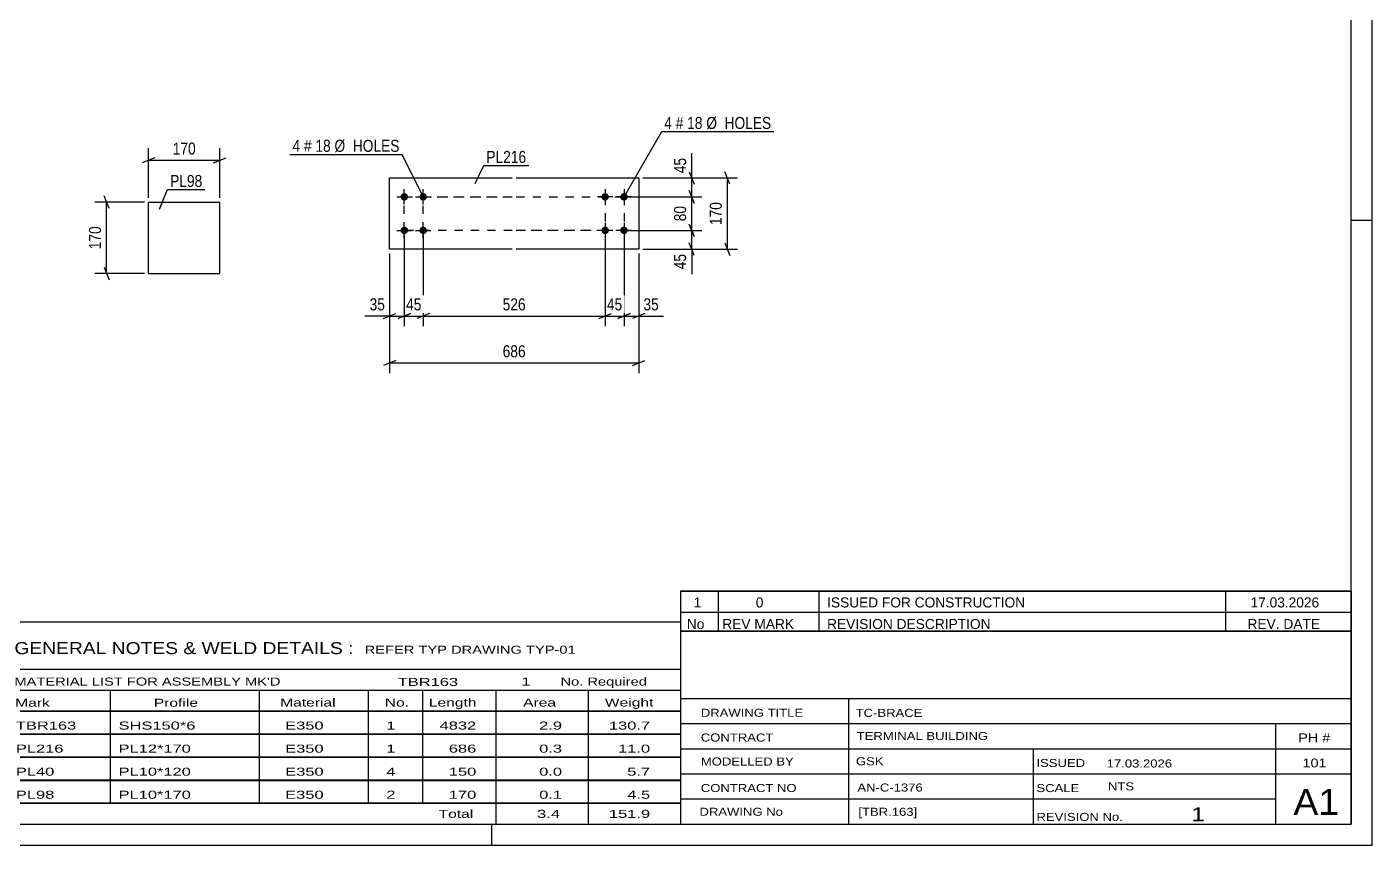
# Model space of a CAD drawing. Header units: millimetres. Extents: x 0 to 594, y 0 to 420.
# Drawn here: x 273.1 to 594, y 0 to 195.2 of the extents above; entities that cross this region are included whole.
import ezdxf

# ---------------------------------------------------------------- set-up
doc = ezdxf.new("R2010")
doc.units = ezdxf.units.MM
doc.linetypes.add('DXK_LINE_DOT2', pattern=[3.9198, 1.9599, -1.9599])
doc.styles.add('Arial Narrow', font='ARIALN.TTF', dxfattribs={"height": 0.2})

# ---------------------------------------------------------------- blocks, each defined once
blk = doc.blocks.new('Unknown-580610145-1130')
at = {"color": 5, "linetype": 'Continuous'}
for p, q in [((594, 0), (594, 420)), ((589, 5), (589, 415)), ((594, 149), (589, 149)), ((5, 5), (589, 5)), ((384, 0), (384, 5)), ((0, 0), (594, 0))]:
    blk.add_line(p, q, dxfattribs=at)
blk = doc.blocks.new('Part-580610145-3548 - 3547')
at = {"color": 2, "linetype": 'Continuous'}
for p, q in [((359.66, 142.15), (359.66, 159.15)), ((359.66, 159.15), (388.86, 159.15)), ((389.86, 159.15), (419.06, 159.15)), ((419.06, 159.15), (419.06, 142.15)), ((388.86, 142.15), (359.66, 142.15)), ((419.06, 142.15), (389.86, 142.15))]:
    blk.add_line(p, q, dxfattribs=at)
blk = doc.blocks.new('Bolt-580610145-3549 - 3547')
at = {"linetype": 'Continuous'}
for points in [[(411.06, 153.75, -1), (411.06, 155.55, -1)], [(415.56, 153.75, -1), (415.56, 155.55, -1)], [(411.06, 145.75, -1), (411.06, 147.55, -1)], [(415.56, 145.75, -1), (415.56, 147.55, -1)]]:
    blk.add_hatch(color=1, dxfattribs=at).paths.add_polyline_path(points)
at = {"color": 1, "linetype": 'Continuous'}
for p, q in [((412.86, 154.65), (409.26, 154.65)), ((411.06, 156.45), (411.06, 152.85)), ((417.36, 154.65), (413.76, 154.65)), ((415.56, 156.45), (415.56, 152.85)), ((411.06, 148.45), (411.06, 144.85)), ((415.56, 148.45), (415.56, 144.85)), ((412.86, 146.65), (409.26, 146.65)), ((417.36, 146.65), (413.76, 146.65))]:
    blk.add_line(p, q, dxfattribs=at)
blk = doc.blocks.new('Bolt-580610145-3550 - 3547')
at = {"linetype": 'Continuous'}
for points in [[(363.16, 155.55, -1), (363.16, 153.75, -1)], [(367.66, 155.55, -1), (367.66, 153.75, -1)], [(363.16, 147.55, -1), (363.16, 145.75, -1)], [(367.66, 147.55, -1), (367.66, 145.75, -1)]]:
    blk.add_hatch(color=1, dxfattribs=at).paths.add_polyline_path(points)
at = {"color": 1, "linetype": 'Continuous'}
for p, q in [((361.36, 154.65), (364.96, 154.65)), ((363.16, 152.85), (363.16, 156.45)), ((365.86, 154.65), (369.46, 154.65)), ((367.66, 152.85), (367.66, 156.45)), ((363.16, 144.85), (363.16, 148.45)), ((367.66, 144.85), (367.66, 148.45)), ((361.36, 146.65), (364.96, 146.65)), ((365.86, 146.65), (369.46, 146.65))]:
    blk.add_line(p, q, dxfattribs=at)
blk = doc.blocks.new('Part-580610145-2404 - 2398')
at = {"color": 2, "linetype": 'Continuous'}
for p, q in [((302.16, 136.38), (302.16, 153.38)), ((302.16, 153.38), (319.16, 153.38)), ((319.16, 136.38), (319.16, 153.38)), ((302.16, 136.38), (319.16, 136.38))]:
    blk.add_line(p, q, dxfattribs=at)
blk = doc.blocks.new('Rectangle-580610145-3723 - 3547')
at = {"color": 1, "linetype": 'DXK_LINE_DOT2'}
for p, q in [((363.16, 154.65), (388.86, 154.65)), ((363.16, 146.65), (363.16, 154.65)), ((389.86, 154.65), (415.56, 154.65)), ((415.56, 154.65), (415.56, 146.65)), ((388.86, 146.65), (363.16, 146.65)), ((415.56, 146.65), (389.86, 146.65))]:
    blk.add_line(p, q, dxfattribs=at)
blk = doc.blocks.new('Rectangle-580610145-3733 - 3547')
at = {"color": 1, "linetype": 'DXK_LINE_DOT2'}
for p, q in [((367.66, 154.65), (388.86, 154.65)), ((367.66, 146.65), (367.66, 154.65)), ((389.86, 154.65), (411.06, 154.65)), ((411.06, 154.65), (411.06, 146.65)), ((388.86, 146.65), (367.66, 146.65)), ((411.06, 146.65), (389.86, 146.65))]:
    blk.add_line(p, q, dxfattribs=at)
blk = doc.blocks.new('StraightDimension-580610145-3595 - 3547')
at = {"color": 7, "linetype": 'Continuous'}
for p, q in [((440.83, 157.65), (439.63, 160.65)), ((420.06, 159.15), (442.63, 159.15)), ((440.23, 142.15), (440.23, 159.15)), ((420.06, 142.15), (442.63, 142.15)), ((439.63, 143.65), (440.83, 140.65))]:
    blk.add_line(p, q, dxfattribs=at)
at = {"color": 0}
blk.add_wipeout([(439.48, 153.99), (435.28, 153.99), (435.28, 147.31), (439.48, 147.31)], dxfattribs=at)
at = {"color": 3, "style": 'Arial Narrow'}
blk.add_text('170', height=2.863, rotation=90.0002, dxfattribs=at).set_placement((438.88, 147.91))
blk = doc.blocks.new('StraightDimension-580610145-3555 - 3547')
at = {"color": 7, "linetype": 'Continuous'}
for p, q in [((415.56, 145.65), (415.56, 123.82)), ((419.06, 141.15), (419.06, 123.82)), ((414.06, 125.62), (417.06, 126.82)), ((415.56, 126.22), (419.06, 126.22)), ((420.56, 126.82), (417.56, 125.62))]:
    blk.add_line(p, q, dxfattribs=at)
at = {"color": 0}
blk.add_wipeout([(424.44, 126.97), (424.44, 131.17), (419.59, 131.17), (419.59, 126.97)], dxfattribs=at)
at = {"color": 7, "linetype": 'Continuous'}
blk.add_line((419.06, 126.22), (424.97, 126.22), dxfattribs=at)
blk.add_line((419.06, 126.22), (424.97, 126.22), dxfattribs=at)
at = {"color": 3, "style": 'Arial Narrow'}
blk.add_text('35', height=2.863, dxfattribs=at).set_placement((420.19, 127.57))
blk = doc.blocks.new('StraightDimension-580610145-3701 - 3547')
at = {"color": 7, "linetype": 'Continuous'}
for p, q in [((416.56, 154.65), (434.11, 154.65)), ((431.11, 156.15), (432.31, 153.15)), ((431.71, 146.65), (431.71, 154.65)), ((432.31, 145.15), (431.11, 148.15)), ((416.56, 146.65), (434.11, 146.65))]:
    blk.add_line(p, q, dxfattribs=at)
at = {"color": 0}
blk.add_wipeout([(430.96, 153.08), (426.76, 153.08), (426.76, 148.22), (430.96, 148.22)], dxfattribs=at)
at = {"color": 3, "style": 'Arial Narrow'}
blk.add_text('80', height=2.863, rotation=90.0002, dxfattribs=at).set_placement((430.36, 148.82))
blk = doc.blocks.new('StraightDimension-580610145-3556 - 3547')
at = {"color": 7, "linetype": 'Continuous'}
for p, q in [((411.06, 145.65), (411.06, 123.82)), ((415.56, 145.65), (415.56, 123.82)), ((409.56, 125.62), (412.56, 126.82)), ((411.06, 126.22), (415.56, 126.22)), ((417.06, 126.82), (414.06, 125.62))]:
    blk.add_line(p, q, dxfattribs=at)
at = {"color": 0}
blk.add_wipeout([(415.74, 126.97), (415.74, 131.17), (410.88, 131.17), (410.88, 126.97)], dxfattribs=at)
at = {"color": 3, "style": 'Arial Narrow'}
blk.add_text('45', height=2.863, dxfattribs=at).set_placement((411.48, 127.57))
blk = doc.blocks.new('StraightDimension-580610145-3557 - 3547')
at = {"color": 7, "linetype": 'Continuous'}
for p, q in [((367.66, 145.65), (367.66, 123.82)), ((411.06, 145.65), (411.06, 123.82)), ((369.16, 126.82), (366.16, 125.62)), ((367.66, 126.22), (411.06, 126.22)), ((409.56, 125.62), (412.56, 126.82))]:
    blk.add_line(p, q, dxfattribs=at)
at = {"color": 0}
blk.add_wipeout([(392.7, 126.97), (392.7, 131.17), (386.02, 131.17), (386.02, 126.97)], dxfattribs=at)
at = {"color": 3, "style": 'Arial Narrow'}
blk.add_text('526', height=2.863, dxfattribs=at).set_placement((386.62, 127.57))
blk = doc.blocks.new('StraightDimension-580610145-3558 - 3547')
at = {"color": 7, "linetype": 'Continuous'}
for p, q in [((363.16, 145.65), (363.16, 123.82)), ((367.66, 145.65), (367.66, 123.82)), ((361.66, 125.62), (364.66, 126.82)), ((363.16, 126.22), (367.66, 126.22)), ((369.16, 126.82), (366.16, 125.62))]:
    blk.add_line(p, q, dxfattribs=at)
at = {"color": 0}
blk.add_wipeout([(367.84, 126.97), (367.84, 131.17), (362.98, 131.17), (362.98, 126.97)], dxfattribs=at)
at = {"color": 3, "style": 'Arial Narrow'}
blk.add_text('45', height=2.863, dxfattribs=at).set_placement((363.58, 127.57))
blk = doc.blocks.new('StraightDimension-580610145-3559 - 3547')
at = {"color": 7, "linetype": 'Continuous'}
for p, q in [((363.16, 145.65), (363.16, 123.82)), ((359.66, 141.15), (359.66, 123.82)), ((358.16, 125.62), (361.16, 126.82)), ((359.66, 126.22), (363.16, 126.22)), ((364.66, 126.82), (361.66, 125.62))]:
    blk.add_line(p, q, dxfattribs=at)
at = {"color": 0}
blk.add_wipeout([(359.14, 126.97), (359.14, 131.17), (354.28, 131.17), (354.28, 126.97)], dxfattribs=at)
at = {"color": 7, "linetype": 'Continuous'}
blk.add_line((359.66, 126.22), (353.76, 126.22), dxfattribs=at)
blk.add_line((359.66, 126.22), (353.76, 126.22), dxfattribs=at)
at = {"color": 3, "style": 'Arial Narrow'}
blk.add_text('35', height=2.863, dxfattribs=at).set_placement((354.88, 127.57))
blk = doc.blocks.new('StraightDimension-580610145-3575 - 3547')
at = {"color": 7, "linetype": 'Continuous'}
for p, q in [((359.66, 141.15), (359.66, 112.62)), ((419.06, 141.15), (419.06, 112.62)), ((361.16, 115.62), (358.16, 114.42)), ((417.56, 114.42), (420.56, 115.62)), ((359.66, 115.02), (419.06, 115.02))]:
    blk.add_line(p, q, dxfattribs=at)
at = {"color": 0}
blk.add_wipeout([(392.7, 115.77), (392.7, 119.97), (386.02, 119.97), (386.02, 115.77)], dxfattribs=at)
at = {"color": 3, "style": 'Arial Narrow'}
blk.add_text('686', height=2.863, dxfattribs=at).set_placement((386.62, 116.37))
blk = doc.blocks.new('StraightDimension-580610145-3700 - 3547')
at = {"color": 7, "linetype": 'Continuous'}
for p, q in [((431.11, 160.65), (432.31, 157.65)), ((420.06, 159.15), (434.11, 159.15)), ((431.71, 154.65), (431.71, 159.15)), ((416.56, 154.65), (434.11, 154.65)), ((432.31, 153.15), (431.11, 156.15))]:
    blk.add_line(p, q, dxfattribs=at)
at = {"color": 0}
blk.add_wipeout([(430.96, 164.53), (426.76, 164.53), (426.76, 159.68), (430.96, 159.68)], dxfattribs=at)
at = {"color": 7, "linetype": 'Continuous'}
blk.add_line((431.71, 159.15), (431.71, 165.06), dxfattribs=at)
blk.add_line((431.71, 159.15), (431.71, 165.06), dxfattribs=at)
at = {"color": 3, "style": 'Arial Narrow'}
blk.add_text('45', height=2.863, rotation=90.0002, dxfattribs=at).set_placement((430.36, 160.28))
blk = doc.blocks.new('StraightDimension-580610145-3702 - 3547')
at = {"color": 7, "linetype": 'Continuous'}
for p, q in [((431.11, 148.15), (432.31, 145.15)), ((416.56, 146.65), (434.11, 146.65)), ((431.71, 142.15), (431.71, 146.65)), ((420.06, 142.15), (434.11, 142.15)), ((432.31, 140.65), (431.11, 143.65))]:
    blk.add_line(p, q, dxfattribs=at)
at = {"color": 0}
blk.add_wipeout([(430.96, 141.63), (426.76, 141.63), (426.76, 136.77), (430.96, 136.77)], dxfattribs=at)
at = {"color": 7, "linetype": 'Continuous'}
blk.add_line((431.71, 142.15), (431.71, 136.24), dxfattribs=at)
blk.add_line((431.71, 142.15), (431.71, 136.24), dxfattribs=at)
at = {"color": 3, "style": 'Arial Narrow'}
blk.add_text('45', height=2.863, rotation=90.0002, dxfattribs=at).set_placement((430.36, 137.37))
blk = doc.blocks.new('StraightDimension-580610145-2406 - 2398')
at = {"color": 7, "linetype": 'Continuous'}
for p, q in [((303.66, 163.98), (300.66, 162.78)), ((302.16, 154.38), (302.16, 166.23)), ((317.66, 162.78), (320.66, 163.98)), ((319.16, 154.38), (319.16, 166.23)), ((302.16, 163.38), (319.16, 163.38))]:
    blk.add_line(p, q, dxfattribs=at)
at = {"color": 0}
blk.add_wipeout([(314, 164.13), (314, 168.33), (307.32, 168.33), (307.32, 164.13)], dxfattribs=at)
at = {"color": 3, "style": 'Arial Narrow'}
blk.add_text('170', height=2.863, dxfattribs=at).set_placement((307.92, 164.73))
blk = doc.blocks.new('StraightDimension-580610145-2417 - 2398')
at = {"color": 7, "linetype": 'Continuous'}
for p, q in [((292.76, 151.88), (291.56, 154.88)), ((301.16, 153.38), (289.31, 153.38)), ((292.16, 136.38), (292.16, 153.38)), ((301.16, 136.38), (289.31, 136.38)), ((291.56, 137.88), (292.76, 134.88))]:
    blk.add_line(p, q, dxfattribs=at)
at = {"color": 0}
blk.add_wipeout([(291.41, 148.22), (287.21, 148.22), (287.21, 141.54), (291.41, 141.54)], dxfattribs=at)
at = {"color": 3, "style": 'Arial Narrow'}
blk.add_text('170', height=2.863, rotation=90.0002, dxfattribs=at).set_placement((290.81, 142.14))
blk = doc.blocks.new('Unknown-580610145-4463')
at = {"color": 7, "linetype": 'Continuous'}
for p, q in [((429, 51.05), (429, 5)), ((429, 51.05), (589, 51.05)), ((589, 51), (589, 5)), ((429, 35), (589, 35)), ((469.14, 35), (469.14, 5)), ((429, 29), (589, 29)), ((571, 5.05), (571, 29.05)), ((429, 23), (589, 23)), ((513.14, 23), (513.14, 5)), ((429, 17), (589, 17)), ((429, 11), (571, 11)), ((429, 5), (589, 5))]:
    blk.add_line(p, q, dxfattribs=at)
at = {"color": 7, "style": 'Arial Narrow'}
for s, height, width, p in [('DRAWING TITLE', 1.9089, 1.425378, (433.88, 30.61)), ('TC-BRACE', 1.909, 1.425378, (470.81, 30.59)), ('CONTRACT', 1.909, 1.425378, (433.88, 24.71)), ('TERMINAL BUILDING', 1.9089, 1.425378, (471.06, 25.07)), ('MODELLED BY', 1.9089, 1.425378, (433.88, 18.98)), ('GSK', 1.909, 1.425378, (470.88, 19.04)), ('ISSUED', 1.909, 1.425378, (513.94, 18.64)), ('17.03.2026', 1.909, 1.425378, (530.69, 18.52)), ('CONTRACT NO', 1.9089, 1.425378, (433.88, 12.66)), ('AN-C-1376', 1.909, 1.425378, (471.23, 12.78)), ('SCALE', 1.909, 1.425378, (513.94, 12.65)), ('A1', 6.204, 1.25, (575.24, 7.2)), ('DRAWING No', 1.909, 1.425378, (433.56, 7)), ('[TBR.163]', 1.909, 1.425378, (471.46, 6.99)), ('REVISION No.', 1.9089, 1.425378, (513.94, 5.77)), ('1', 3.34, 1.5, (550.91, 5.68))]:
    blk.add_text(s, height=height, dxfattribs=dict(at, width=width)).set_placement(p)
at = {"color": 7, "linetype": 'Continuous', "style": 'Arial Narrow'}
for s, height, width, p in [('PH #', 2.1, 1.42538, (576.4, 24.55)), ('101', 2.1, 1.42538, (577.41, 18.55)), ('NTS', 1.909, 1.425378, (531, 13.05))]:
    blk.add_text(s, height=height, dxfattribs=dict(at, width=width)).set_placement(p)
blk = doc.blocks.new('Unknown-580610145-4464')
at = {"color": 7, "linetype": 'Continuous'}
for p, q in [((429, 60.55), (589, 60.55)), ((589, 60.55), (429, 60.55)), ((429, 60.55), (429, 55.55)), ((438, 60.55), (438, 55.55)), ((462, 60.55), (462, 55.55)), ((559, 60.55), (559, 55.55)), ((589, 60.55), (589, 55.55)), ((429, 55.55), (589, 55.55)), ((429, 55.55), (429, 51.05)), ((429, 55.55), (589, 55.55)), ((438, 55.55), (438, 51.05)), ((462, 55.55), (462, 51.05)), ((559, 55.55), (559, 51.05)), ((589, 55.55), (589, 51.05)), ((589, 51.05), (429, 51.05))]:
    blk.add_line(p, q, dxfattribs=at)
at = {"color": 7, "linetype": 'Continuous', "style": 'Arial Narrow'}
for s, height, width, p in [('1', 2.39, 1.196471, (432.16, 56.7)), ('0', 2.39, 1.196471, (447, 56.7)), ('ISSUED FOR CONSTRUCTION', 2.3861, 1.196471, (464, 56.7)), ('17.03.2026', 2.386, 1.196471, (565, 56.7)), ('No', 2.386, 1.2, (430.54, 51.55)), ('REV MARK', 2.386, 1.2, (439, 51.55)), ('REVISION DESCRIPTION', 2.3861, 1.2, (464, 51.55)), ('REV. DATE', 2.386, 1.2, (564.28, 51.55))]:
    blk.add_text(s, height=height, dxfattribs=dict(at, width=width)).set_placement(p)
blk = doc.blocks.new('Unknown-580610145-4465')
at = {"color": 7, "linetype": 'Continuous'}
for p, q in [((269, 53.25), (429, 53.25)), ((269, 42), (269, 53.25)), ((429, 53.25), (429, 42)), ((269, 42), (429, 42)), ((269, 42), (269, 37)), ((429, 42), (429, 37)), ((269, 37), (429, 37)), ((269, 37), (269, 32)), ((293, 37), (293, 32)), ((328.5, 37), (328.5, 32)), ((354.5, 37), (354.5, 32)), ((367.5, 37), (367.5, 32)), ((385, 37), (385, 32)), ((407, 37), (407, 32)), ((429, 37), (429, 32)), ((269, 32), (429, 32)), ((269, 31.95), (269, 26.55)), ((269, 31.95), (429, 31.95)), ((293, 32), (293, 26.5)), ((328.5, 32), (328.5, 26.5)), ((354.5, 32), (354.5, 26.5)), ((367.5, 32), (367.5, 26.5)), ((385, 32), (385, 26.5)), ((407, 32), (407, 26.5)), ((429, 31.95), (429, 26.55)), ((269, 26.55), (429, 26.55)), ((269, 26.45), (269, 21.05)), ((269, 26.45), (429, 26.45)), ((293, 26.5), (293, 21)), ((328.5, 26.5), (328.5, 21)), ((354.5, 26.5), (354.5, 21)), ((367.5, 26.5), (367.5, 21)), ((385, 26.5), (385, 21)), ((407, 26.5), (407, 21)), ((429, 26.45), (429, 21.05)), ((269, 21.05), (429, 21.05)), ((269, 20.95), (269, 15.55)), ((269, 20.95), (429, 20.95)), ((293, 21), (293, 15.5)), ((328.5, 21), (328.5, 15.5)), ((354.5, 21), (354.5, 15.5)), ((367.5, 21), (367.5, 15.5)), ((385, 21), (385, 15.5)), ((407, 21), (407, 15.5)), ((429, 20.95), (429, 15.55)), ((269, 15.55), (429, 15.55)), ((269, 15.45), (269, 10.05)), ((269, 15.45), (429, 15.45)), ((293, 15.5), (293, 10)), ((328.5, 15.5), (328.5, 10)), ((354.5, 15.5), (354.5, 10)), ((367.5, 15.5), (367.5, 10)), ((385, 15.5), (385, 10)), ((407, 15.5), (407, 10)), ((429, 15.45), (429, 10.05)), ((269, 10.05), (429, 10.05)), ((269, 10), (429, 10)), ((269, 10), (269, 5)), ((385, 10), (385, 5)), ((407, 10), (407, 5)), ((429, 10), (429, 5)), ((269, 5), (429, 5))]:
    blk.add_line(p, q, dxfattribs=at)
at = {"color": 7, "style": 'Arial Narrow'}
for s, height, width, p in [('GENERAL NOTES & WELD DETAILS :', 2.8633, 1.4, (270.15, 45.56)), ('REFER TYP DRAWING TYP-01', 1.9089, 1.6, (353.7, 45.66)), ("MATERIAL LIST FOR ASSEMBLY MK'D", 1.9089, 1.6, (270.15, 38.06)), ('TBR163', 1.909, 1.794707, (361.59, 37.97)), ('1', 1.91, 1.794707, (391.08, 38.06)), ('No. Required', 1.9089, 1.6, (400.41, 38.06)), ('Mark', 1.909, 1.7, (270.34, 33)), ('Profile', 1.909, 1.7, (303.41, 33)), ('Material', 1.909, 1.7, (333.54, 33.06)), ('No.', 1.909, 1.7, (358.5, 33.06)), ('Length', 1.909, 1.7, (369, 33.06)), ('Area', 1.909, 1.7, (391.5, 33.06)), ('Weight', 1.909, 1.7, (411, 33.06))]:
    blk.add_text(s, height=height, dxfattribs=dict(at, width=width)).set_placement(p)
at = {"color": 7, "linetype": 'Continuous', "style": 'Arial Narrow'}
for s, height, width, p in [('TBR163', 1.909, 1.794707, (270.5, 27.56)), ('SHS150*6', 1.909, 1.794707, (295, 27.56)), ('E350', 1.909, 1.794707, (334.74, 27.56)), ('1', 1.91, 1.794707, (358.86, 27.56)), ('4832', 1.909, 1.794707, (371.58, 27.56)), ('2.9', 1.909, 1.794707, (395.32, 27.56)), ('130.7', 1.909, 1.794707, (411.96, 27.56)), ('PL216', 1.909, 1.794707, (270.5, 22.06)), ('PL12*170', 1.909, 1.794707, (295, 22.06)), ('E350', 1.909, 1.794707, (334.74, 22.06)), ('1', 1.91, 1.794707, (358.86, 22.06)), ('686', 1.909, 1.794707, (373.77, 22.06)), ('0.3', 1.909, 1.794707, (395.32, 22.06)), ('11.0', 1.909, 1.794707, (414.14, 22.06)), ('PL40', 1.909, 1.794707, (270.5, 16.56)), ('PL10*120', 1.909, 1.794707, (295, 16.56)), ('E350', 1.909, 1.794707, (334.74, 16.56)), ('4', 1.91, 1.794707, (358.86, 16.56)), ('150', 1.909, 1.794707, (373.77, 16.56)), ('0.0', 1.909, 1.794707, (395.32, 16.56)), ('5.7', 1.909, 1.794707, (416.33, 16.56)), ('PL98', 1.909, 1.794707, (270.5, 11.06)), ('PL10*170', 1.909, 1.794707, (295, 11.06)), ('E350', 1.909, 1.794707, (334.74, 11.06)), ('2', 1.91, 1.794707, (358.86, 11.06)), ('170', 1.909, 1.794707, (373.77, 11.06)), ('0.1', 1.909, 1.794707, (395.32, 11.06)), ('4.5', 1.909, 1.794707, (416.33, 11.06)), ('Total', 1.909, 1.7, (371.33, 6.5)), ('3.4', 1.909, 1.794707, (394.83, 6.5)), ('151.9', 1.909, 1.794707, (411.96, 6.5))]:
    blk.add_text(s, height=height, dxfattribs=dict(at, width=width)).set_placement(p)
blk = doc.blocks.new('Mark-580610145-3601 - 3547')
at = {"color": 0}
blk.add_wipeout([(426.99, 170.84), (426.99, 173.84), (425.16, 173.84), (425.16, 170.84)], dxfattribs=at)
blk.add_wipeout([(426.99, 170.84), (426.99, 173.84), (425.16, 173.84), (425.16, 170.84)], dxfattribs=at)
at = {"color": 7, "linetype": 'Continuous'}
blk.add_line((415.56, 154.65), (424.56, 170.24), dxfattribs=at)
at = {"color": 0}
blk.add_wipeout([(429.72, 170.84), (429.72, 173.84), (427.89, 173.84), (427.89, 170.84)], dxfattribs=at)
blk.add_wipeout([(429.72, 170.84), (429.72, 173.84), (427.89, 173.84), (427.89, 170.84)], dxfattribs=at)
at = {"color": 3, "style": 'Arial Narrow'}
blk.add_text('4', height=2.86, dxfattribs=at).set_placement((425.16, 170.84))
at = {"color": 0}
blk.add_wipeout([(434.27, 170.84), (434.27, 173.84), (430.62, 173.84), (430.62, 170.84)], dxfattribs=at)
blk.add_wipeout([(434.27, 170.84), (434.27, 173.84), (430.62, 173.84), (430.62, 170.84)], dxfattribs=at)
at = {"color": 3, "style": 'Arial Narrow'}
blk.add_text('#', height=2.86, dxfattribs=at).set_placement((427.89, 170.84))
at = {"color": 0}
blk.add_wipeout([(450.7, 170.84), (450.7, 173.84), (435.17, 173.84), (435.17, 170.84)], dxfattribs=at)
blk.add_wipeout([(450.7, 170.84), (450.7, 173.84), (435.17, 173.84), (435.17, 170.84)], dxfattribs=at)
at = {"color": 7, "linetype": 'Continuous'}
blk.add_line((424.56, 170.24), (451.3, 170.24), dxfattribs=at)
at = {"color": 3, "style": 'Arial Narrow'}
for s, p in [('18', (430.62, 170.84)), ('Ø  HOLES', (435.17, 170.84))]:
    blk.add_text(s, height=2.863, dxfattribs=at).set_placement(p)
blk = doc.blocks.new('Mark-580610145-3598 - 3547')
at = {"color": 0}
blk.add_wipeout([(392.24, 162.74), (392.24, 165.74), (382.73, 165.74), (382.73, 162.74)], dxfattribs=at)
blk.add_wipeout([(392.24, 162.74), (392.24, 165.74), (382.73, 165.74), (382.73, 162.74)], dxfattribs=at)
at = {"color": 30, "linetype": 'Continuous'}
for p, q in [((380.09, 157.82), (382.13, 162.14)), ((382.13, 162.14), (392.84, 162.14))]:
    blk.add_line(p, q, dxfattribs=at)
at = {"color": 3, "style": 'Arial Narrow'}
blk.add_text('PL216', height=2.863, dxfattribs=at).set_placement((382.73, 162.74))
blk = doc.blocks.new('Mark-580610145-3602 - 3547')
at = {"color": 0}
blk.add_wipeout([(338.32, 165.39), (338.32, 168.39), (336.49, 168.39), (336.49, 165.39)], dxfattribs=at)
blk.add_wipeout([(338.32, 165.39), (338.32, 168.39), (336.49, 168.39), (336.49, 165.39)], dxfattribs=at)
blk.add_wipeout([(341.05, 165.39), (341.05, 168.39), (339.22, 168.39), (339.22, 165.39)], dxfattribs=at)
blk.add_wipeout([(341.05, 165.39), (341.05, 168.39), (339.22, 168.39), (339.22, 165.39)], dxfattribs=at)
at = {"color": 3, "style": 'Arial Narrow'}
blk.add_text('4', height=2.86, dxfattribs=at).set_placement((336.49, 165.39))
at = {"color": 0}
blk.add_wipeout([(345.6, 165.39), (345.6, 168.39), (341.95, 168.39), (341.95, 165.39)], dxfattribs=at)
blk.add_wipeout([(345.6, 165.39), (345.6, 168.39), (341.95, 168.39), (341.95, 165.39)], dxfattribs=at)
at = {"color": 3, "style": 'Arial Narrow'}
blk.add_text('#', height=2.86, dxfattribs=at).set_placement((339.22, 165.39))
at = {"color": 0}
blk.add_wipeout([(362.03, 165.39), (362.03, 168.39), (346.5, 168.39), (346.5, 165.39)], dxfattribs=at)
blk.add_wipeout([(362.03, 165.39), (362.03, 168.39), (346.5, 168.39), (346.5, 165.39)], dxfattribs=at)
at = {"color": 7, "linetype": 'Continuous'}
for p in [(335.89, 164.79), (367.66, 154.65)]:
    blk.add_line(p, (362.63, 164.79), dxfattribs=at)
at = {"color": 3, "style": 'Arial Narrow'}
for s, p in [('18', (341.95, 165.39)), ('Ø  HOLES', (346.5, 165.39))]:
    blk.add_text(s, height=2.863, dxfattribs=at).set_placement(p)
blk = doc.blocks.new('Mark-580610145-2400 - 2398')
at = {"color": 0}
blk.add_wipeout([(314.97, 157), (314.97, 160), (307.3, 160), (307.3, 157)], dxfattribs=at)
blk.add_wipeout([(314.97, 157), (314.97, 160), (307.3, 160), (307.3, 157)], dxfattribs=at)
at = {"color": 30, "linetype": 'Continuous'}
for p, q in [((304.74, 151.72), (306.7, 156.4)), ((306.7, 156.4), (315.57, 156.4))]:
    blk.add_line(p, q, dxfattribs=at)
at = {"color": 3, "style": 'Arial Narrow'}
blk.add_text('PL98', height=2.863, dxfattribs=at).set_placement((307.3, 157))

msp = doc.modelspace()

# ---------------------------------------------------------------- block references
for name in ['Unknown-580610145-1130', 'Part-580610145-3548 - 3547', 'Bolt-580610145-3550 - 3547', 'Rectangle-580610145-3723 - 3547', 'Rectangle-580610145-3733 - 3547', 'Bolt-580610145-3549 - 3547', 'Part-580610145-2404 - 2398', 'Unknown-580610145-4464', 'Unknown-580610145-4465', 'Unknown-580610145-4463']:
    msp.add_blockref(name, (0, 0))

# ---------------------------------------------------------------- next in the draw order: block references
for name in ['StraightDimension-580610145-2406 - 2398', 'Mark-580610145-3602 - 3547', 'Mark-580610145-3598 - 3547', 'StraightDimension-580610145-3595 - 3547']:
    msp.add_blockref(name, (0, 0))

# ---------------------------------------------------------------- next in the draw order: block references
for name in ['Mark-580610145-2400 - 2398', 'StraightDimension-580610145-2417 - 2398', 'StraightDimension-580610145-3555 - 3547']:
    msp.add_blockref(name, (0, 0))

# ---------------------------------------------------------------- next in the draw order: block references
msp.add_blockref('StraightDimension-580610145-3701 - 3547', (0, 0))

# ---------------------------------------------------------------- next in the draw order: block references
for name in ['StraightDimension-580610145-3700 - 3547', 'StraightDimension-580610145-3556 - 3547']:
    msp.add_blockref(name, (0, 0))

# ---------------------------------------------------------------- next in the draw order: block references
for name in ['Mark-580610145-3601 - 3547', 'StraightDimension-580610145-3557 - 3547']:
    msp.add_blockref(name, (0, 0))

# ---------------------------------------------------------------- next in the draw order: block references
msp.add_blockref('StraightDimension-580610145-3558 - 3547', (0, 0))

# ---------------------------------------------------------------- next in the draw order: block references
msp.add_blockref('StraightDimension-580610145-3559 - 3547', (0, 0))

# ---------------------------------------------------------------- next in the draw order: block references
msp.add_blockref('StraightDimension-580610145-3575 - 3547', (0, 0))

# ---------------------------------------------------------------- next in the draw order: block references
msp.add_blockref('StraightDimension-580610145-3702 - 3547', (0, 0))

doc.saveas('drawing.dxf')
